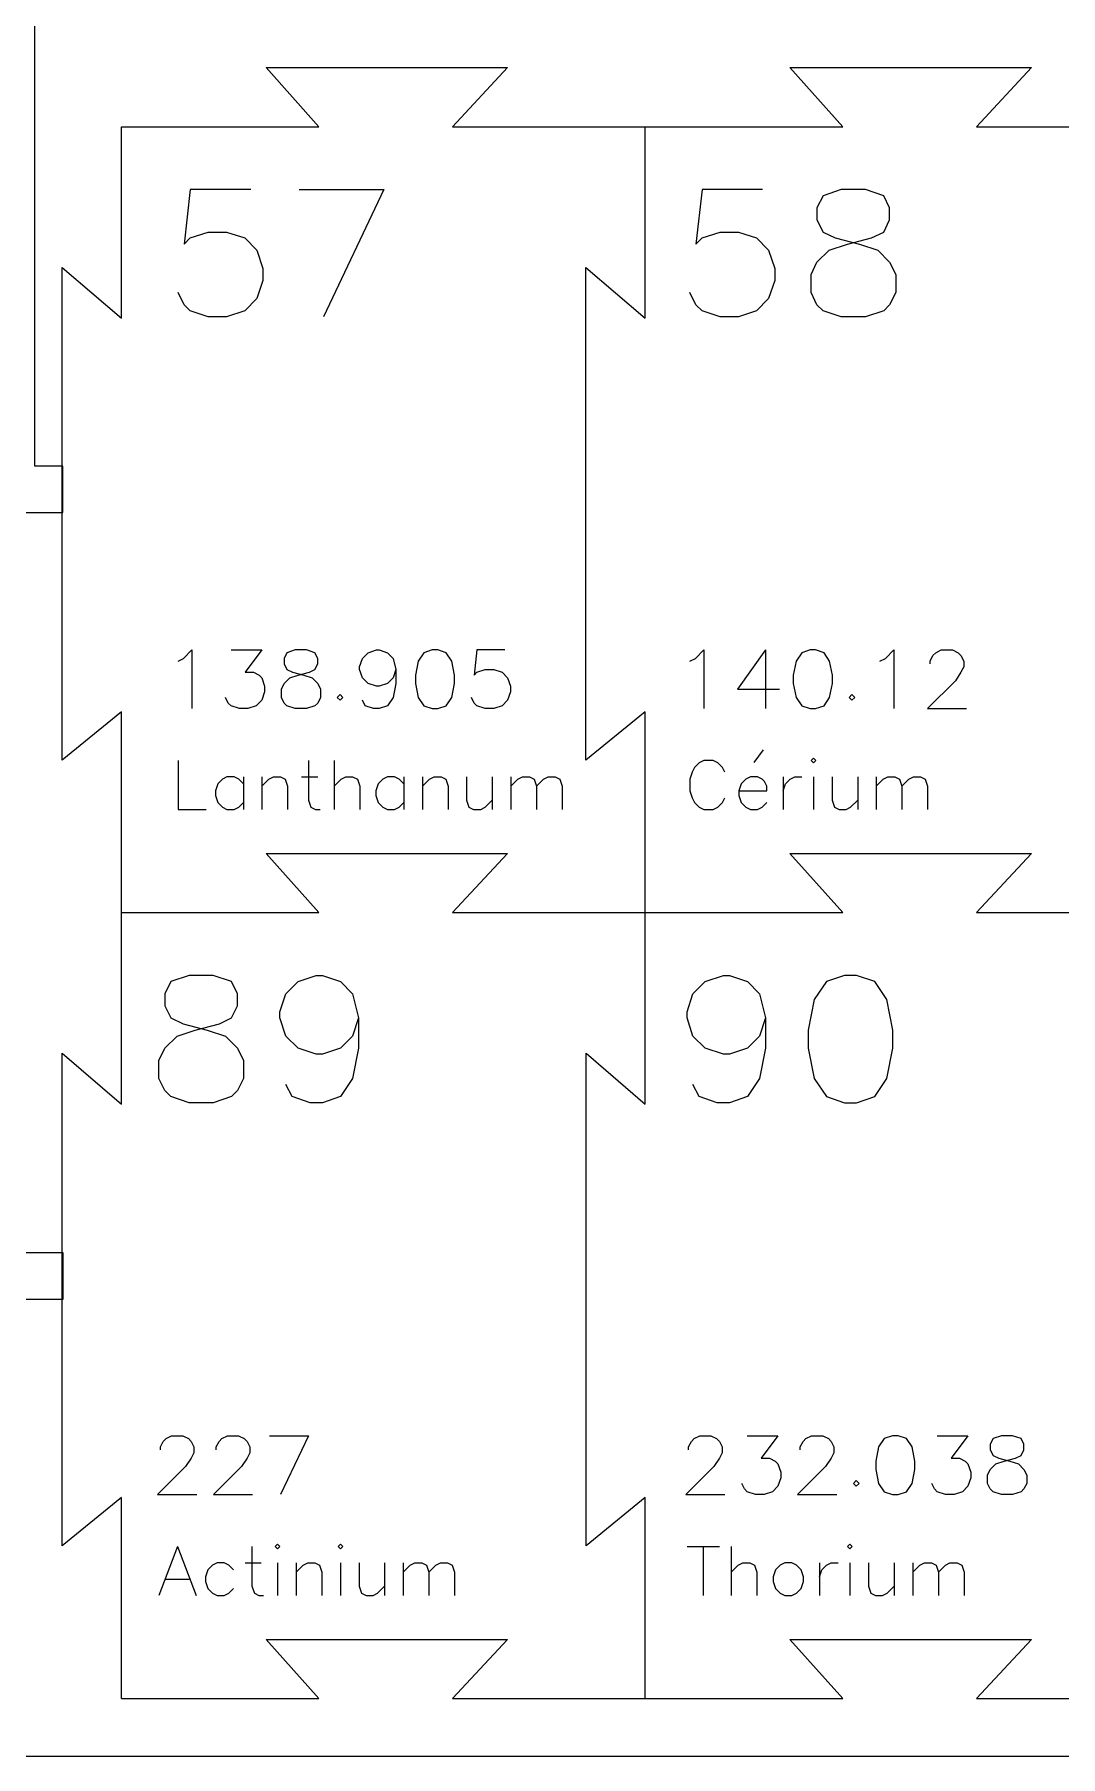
# Model space of a CAD drawing. Extents: x 0 to 297, y 0 to 210.
# Drawn here: x 57.64 to 86.78, y 0.05 to 48.93 of the extents above; entities that cross this region are included whole.
import ezdxf

# ---------------------------------------------------------------- set-up
doc = ezdxf.new("R2010")
doc.units = 0
doc.layers.get('0').update_dxf_attribs({"linetype": 'CONTINUOUS'})

msp = doc.modelspace()

# ---------------------------------------------------------------- linework, layer by layer
at = {"color": 5}
for p, q in [((57.652581, 36.680359), (57.652581, 50.472284)), ((62.063303, 44.529314), (61.888705, 42.979751)), ((63.781999, 44.529314), (62.063303, 44.529314)), ((65.156955, 44.529314), (67.563129, 44.529314)), ((67.563129, 44.529314), (65.844433, 40.917303)), ((76.597121, 44.529314), (76.422523, 42.979751)), ((78.315816, 44.529314), (76.597121, 44.529314)), ((80.547393, 44.529314), (80.034512, 44.354716)), ((81.234871, 44.529314), (80.547393, 44.529314)), ((81.753208, 44.354716), (81.234871, 44.529314)), ((80.034512, 44.354716), (79.859914, 44.010974)), ((79.859914, 44.010974), (79.859914, 43.667233)), ((81.922349, 44.010974), (81.753208, 44.354716)), ((81.922349, 43.667233), (81.922349, 44.010974)), ((79.859914, 43.667233), (80.034512, 43.323492)), ((81.753208, 43.323492), (81.922349, 43.667233)), ((61.888705, 42.979751), (62.063303, 43.154349)), ((62.063303, 43.154349), (62.576183, 43.323492)), ((62.576183, 43.323492), (63.09452, 43.323492)), ((63.09452, 43.323492), (63.612857, 43.154349)), ((63.612857, 43.154349), (63.95114, 42.805152)), ((76.422523, 42.979751), (76.597121, 43.154349)), ((76.597121, 43.154349), (77.110001, 43.323492)), ((77.110001, 43.323492), (77.628338, 43.323492)), ((77.628338, 43.323492), (78.146675, 43.154349)), ((78.146675, 43.154349), (78.484958, 42.805152)), ((80.034512, 43.323492), (80.378251, 43.154349)), ((80.378251, 43.154349), (81.065729, 42.979751)), ((80.72199, 42.979751), (81.409468, 43.154349)), ((81.409468, 43.154349), (81.753208, 43.323492)), ((63.95114, 42.805152), (64.125738, 42.292268)), ((78.484958, 42.805152), (78.659555, 42.292268)), ((79.859914, 42.466867), (80.20911, 42.805152)), ((80.20911, 42.805152), (80.72199, 42.979751)), ((81.065729, 42.979751), (81.584066, 42.805152)), ((81.584066, 42.805152), (81.922349, 42.466867)), ((64.125738, 42.292268), (64.125738, 41.948527)), ((78.659555, 42.292268), (78.659555, 41.948527)), ((79.690773, 42.117669), (79.859914, 42.466867)), ((79.690773, 41.604785), (79.690773, 42.117669)), ((81.922349, 42.466867), (82.096947, 42.117669)), ((82.096947, 42.117669), (82.096947, 41.604785)), ((61.888705, 41.261044), (61.719564, 41.604785)), ((64.125738, 41.948527), (63.95114, 41.432915)), ((76.422523, 41.261044), (76.253382, 41.604785)), ((78.659555, 41.948527), (78.484958, 41.432915)), ((79.859914, 41.261044), (79.690773, 41.604785)), ((82.096947, 41.604785), (81.922349, 41.261044)), ((62.063303, 41.089173), (61.888705, 41.261044)), ((62.576183, 40.917303), (62.063303, 41.089173)), ((63.612857, 41.089173), (63.09452, 40.917303)), ((63.95114, 41.432915), (63.612857, 41.089173)), ((76.597121, 41.089173), (76.422523, 41.261044)), ((77.110001, 40.917303), (76.597121, 41.089173)), ((78.146675, 41.089173), (77.628338, 40.917303)), ((78.484958, 41.432915), (78.146675, 41.089173)), ((80.034512, 41.089173), (79.859914, 41.261044)), ((80.547393, 40.917303), (80.034512, 41.089173)), ((81.753208, 41.089173), (81.234871, 40.917303)), ((81.922349, 41.261044), (81.753208, 41.089173)), ((63.09452, 40.917303), (62.576183, 40.917303)), ((77.628338, 40.917303), (77.110001, 40.917303)), ((81.234871, 40.917303), (80.547393, 40.917303)), ((58.447892, 36.680359), (57.652581, 36.680359)), ((58.447892, 35.365195), (58.447892, 36.680359)), ((56.358107, 35.365195), (57.652581, 35.365195)), ((57.652581, 35.365195), (58.447892, 35.365195)), ((61.875703, 31.222287), (62.114935, 31.461521)), ((62.114935, 31.461521), (62.114935, 29.794439)), ((63.225477, 31.461521), (64.096786, 31.461521)), ((64.096786, 31.461521), (63.623358, 30.826922)), ((64.811965, 31.380937), (64.731382, 31.222287)), ((65.048679, 31.461521), (64.811965, 31.380937)), ((65.365977, 31.461521), (65.048679, 31.461521)), ((65.605209, 31.380937), (65.365977, 31.461521)), ((65.683275, 31.222287), (65.605209, 31.380937)), ((66.952465, 31.222287), (67.113632, 31.380937)), ((67.113632, 31.380937), (67.350346, 31.461521)), ((67.350346, 31.461521), (67.43093, 31.461521)), ((67.43093, 31.461521), (67.667644, 31.380937)), ((67.667644, 31.380937), (67.826293, 31.222287)), ((68.700121, 31.380937), (68.538954, 31.144222)), ((68.936835, 31.461521), (68.700121, 31.380937)), ((69.095484, 31.461521), (68.936835, 31.461521)), ((69.334716, 31.380937), (69.095484, 31.461521)), ((69.490846, 31.144222), (69.334716, 31.380937)), ((70.206025, 31.461521), (70.125442, 30.746338)), ((70.999269, 31.461521), (70.206025, 31.461521)), ((76.409521, 31.222287), (76.648753, 31.461521)), ((76.648753, 31.461521), (76.648753, 29.794439)), ((78.39389, 31.461521), (77.600646, 30.348454)), ((78.39389, 31.461521), (78.39389, 29.794439)), ((79.426366, 31.380937), (79.265199, 31.144222)), ((79.663081, 31.461521), (79.426366, 31.380937)), ((79.821729, 31.461521), (79.663081, 31.461521)), ((80.060962, 31.380937), (79.821729, 31.461521)), ((80.217092, 31.144222), (80.060962, 31.380937)), ((81.803581, 31.222287), (82.042813, 31.461521)), ((82.042813, 31.461521), (82.042813, 29.794439)), ((83.072771, 31.144222), (83.153355, 31.300353)), ((83.153355, 31.300353), (83.233938, 31.380937)), ((83.233938, 31.380937), (83.390069, 31.461521)), ((83.390069, 31.461521), (83.707367, 31.461521)), ((83.707367, 31.461521), (83.868534, 31.380937)), ((83.868534, 31.380937), (83.946599, 31.300353)), ((83.946599, 31.300353), (84.024664, 31.144222)), ((61.719572, 31.144222), (61.875703, 31.222287)), ((63.623358, 30.826922), (63.860072, 30.826922)), ((63.860072, 30.826922), (64.018721, 30.746338)), ((64.731382, 31.222287), (64.731382, 31.063637)), ((64.731382, 31.063637), (64.811965, 30.904988)), ((64.811965, 30.904988), (64.970614, 30.826922)), ((64.970614, 30.826922), (65.287912, 30.746338)), ((65.129263, 30.746338), (65.44656, 30.826922)), ((65.44656, 30.826922), (65.605209, 30.904988)), ((65.605209, 30.904988), (65.683275, 31.063637)), ((65.683275, 31.063637), (65.683275, 31.222287)), ((66.8744, 30.983053), (66.952465, 31.222287)), ((66.8744, 30.904988), (66.8744, 30.983053)), ((66.952465, 30.665754), (66.8744, 30.904988)), ((67.826293, 31.222287), (67.904358, 30.904988)), ((67.904358, 30.904988), (67.826293, 30.665754)), ((67.904358, 30.904988), (67.904358, 30.509622)), ((68.538954, 31.144222), (68.460888, 30.746338)), ((69.57143, 30.746338), (69.490846, 31.144222)), ((70.125442, 30.746338), (70.206025, 30.826922)), ((70.206025, 30.826922), (70.442739, 30.904988)), ((70.442739, 30.904988), (70.681972, 30.904988)), ((70.681972, 30.904988), (70.921204, 30.826922)), ((70.921204, 30.826922), (71.077335, 30.665754)), ((76.25339, 31.144222), (76.409521, 31.222287)), ((79.265199, 31.144222), (79.187134, 30.746338)), ((80.297676, 30.746338), (80.217092, 31.144222)), ((81.64745, 31.144222), (81.803581, 31.222287)), ((83.072771, 31.063637), (83.072771, 31.144222)), ((83.946599, 30.826922), (83.78795, 30.587688)), ((84.024664, 30.983053), (83.946599, 30.826922)), ((84.024664, 31.144222), (84.024664, 30.983053)), ((64.018721, 30.746338), (64.096786, 30.665754)), ((64.096786, 30.665754), (64.17737, 30.429038)), ((64.17737, 30.429038), (64.17737, 30.270388)), ((64.653316, 30.348454), (64.731382, 30.509622)), ((64.653316, 30.111738), (64.653316, 30.348454)), ((64.731382, 30.509622), (64.892549, 30.665754)), ((64.892549, 30.665754), (65.129263, 30.746338)), ((65.287912, 30.746338), (65.527144, 30.665754)), ((65.527144, 30.665754), (65.683275, 30.509622)), ((65.683275, 30.509622), (65.763858, 30.348454)), ((65.763858, 30.348454), (65.763858, 30.111738)), ((67.113632, 30.509622), (66.952465, 30.665754)), ((67.350346, 30.429038), (67.113632, 30.509622)), ((67.43093, 30.429038), (67.350346, 30.429038)), ((67.667644, 30.509622), (67.43093, 30.429038)), ((67.826293, 30.665754), (67.667644, 30.509622)), ((67.904358, 30.509622), (67.826293, 30.111738)), ((68.460888, 30.746338), (68.460888, 30.509622)), ((68.460888, 30.509622), (68.538954, 30.111738)), ((69.490846, 30.111738), (69.57143, 30.509622)), ((69.57143, 30.509622), (69.57143, 30.746338)), ((71.077335, 30.665754), (71.157918, 30.429038)), ((71.157918, 30.429038), (71.157918, 30.270388)), ((77.600646, 30.348454), (78.791771, 30.348454)), ((79.187134, 30.746338), (79.187134, 30.509622)), ((79.187134, 30.509622), (79.265199, 30.111738)), ((80.217092, 30.111738), (80.297676, 30.509622)), ((80.297676, 30.509622), (80.297676, 30.746338)), ((83.78795, 30.587688), (82.994706, 29.794439)), ((63.144893, 29.953089), (63.066828, 30.111738)), ((63.225477, 29.873764), (63.144893, 29.953089)), ((63.462191, 29.794439), (63.225477, 29.873764)), ((63.940656, 29.873764), (63.701423, 29.794439)), ((64.096786, 30.032414), (63.940656, 29.873764)), ((64.17737, 30.270388), (64.096786, 30.032414)), ((64.731382, 29.953089), (64.653316, 30.111738)), ((64.811965, 29.873764), (64.731382, 29.953089)), ((65.048679, 29.794439), (64.811965, 29.873764)), ((65.605209, 29.873764), (65.365977, 29.794439)), ((65.683275, 29.953089), (65.605209, 29.873764)), ((65.763858, 30.111738), (65.683275, 29.953089)), ((66.31787, 30.192323), (66.239805, 30.111738)), ((66.239805, 30.111738), (66.31787, 30.032414)), ((66.398453, 30.111738), (66.31787, 30.192323)), ((66.31787, 30.032414), (66.398453, 30.111738)), ((67.033049, 29.873764), (66.952465, 30.032414)), ((67.269763, 29.794439), (67.033049, 29.873764)), ((67.667644, 29.873764), (67.43093, 29.794439)), ((67.826293, 30.111738), (67.667644, 29.873764)), ((68.538954, 30.111738), (68.700121, 29.873764)), ((68.700121, 29.873764), (68.936835, 29.794439)), ((69.095484, 29.794439), (69.334716, 29.873764)), ((69.334716, 29.873764), (69.490846, 30.111738)), ((70.125442, 29.953089), (70.047377, 30.111738)), ((70.206025, 29.873764), (70.125442, 29.953089)), ((70.442739, 29.794439), (70.206025, 29.873764)), ((70.921204, 29.873764), (70.681972, 29.794439)), ((71.077335, 30.032414), (70.921204, 29.873764)), ((71.157918, 30.270388), (71.077335, 30.032414)), ((79.265199, 30.111738), (79.426366, 29.873764)), ((79.426366, 29.873764), (79.663081, 29.794439)), ((79.821729, 29.794439), (80.060962, 29.873764)), ((80.060962, 29.873764), (80.217092, 30.111738)), ((80.851688, 30.192323), (80.773622, 30.111738)), ((80.773622, 30.111738), (80.851688, 30.032414)), ((80.932271, 30.111738), (80.851688, 30.192323)), ((80.851688, 30.032414), (80.932271, 30.111738)), ((63.701423, 29.794439), (63.462191, 29.794439)), ((65.365977, 29.794439), (65.048679, 29.794439)), ((67.43093, 29.794439), (67.269763, 29.794439)), ((68.936835, 29.794439), (69.095484, 29.794439)), ((70.681972, 29.794439), (70.442739, 29.794439)), ((79.663081, 29.794439), (79.821729, 29.794439)), ((82.994706, 29.794439), (84.105248, 29.794439)), ((78.33089, 28.624753), (78.066476, 28.268001)), ((79.75789, 28.387618), (79.692836, 28.322563)), ((79.825043, 28.322563), (79.75789, 28.387618)), ((61.719528, 28.322563), (61.719528, 26.933328)), ((65.421334, 28.322563), (65.421334, 27.197744)), ((66.147425, 28.322563), (66.147425, 26.933328)), ((76.318401, 27.990993), (76.253346, 27.79373)), ((76.385554, 28.123201), (76.318401, 27.990993)), ((76.517761, 28.25541), (76.385554, 28.123201)), ((76.649968, 28.322563), (76.517761, 28.25541)), ((76.914383, 28.322563), (76.649968, 28.322563)), ((77.04659, 28.25541), (76.914383, 28.322563)), ((77.178798, 28.123201), (77.04659, 28.25541)), ((77.245951, 27.990993), (77.178798, 28.123201)), ((79.692836, 28.322563), (79.75789, 28.25541)), ((79.75789, 28.25541), (79.825043, 28.322563)), ((62.844339, 27.659423), (62.779285, 27.46216)), ((62.779285, 27.46216), (62.779285, 27.329952)), ((62.978645, 27.79373), (62.844339, 27.659423)), ((63.108754, 27.858785), (62.978645, 27.79373)), ((63.308114, 27.858785), (63.108754, 27.858785)), ((63.440322, 27.79373), (63.308114, 27.858785)), ((63.572529, 27.659423), (63.440322, 27.79373)), ((63.572529, 27.858785), (63.572529, 26.933328)), ((64.09926, 27.858785), (64.09926, 26.933328)), ((64.09926, 27.594369), (64.29862, 27.79373)), ((64.29862, 27.79373), (64.430828, 27.858785)), ((64.430828, 27.858785), (64.62809, 27.858785)), ((64.62809, 27.858785), (64.762395, 27.79373)), ((64.762395, 27.79373), (64.82745, 27.594369)), ((64.82745, 27.594369), (64.82745, 26.933328)), ((65.224072, 27.858785), (65.685748, 27.858785)), ((66.147425, 27.594369), (66.346785, 27.79373)), ((66.346785, 27.79373), (66.478993, 27.858785)), ((66.478993, 27.858785), (66.676254, 27.858785)), ((66.676254, 27.858785), (66.81056, 27.79373)), ((66.81056, 27.79373), (66.875615, 27.594369)), ((66.875615, 27.594369), (66.875615, 26.933328)), ((67.402345, 27.659423), (67.337291, 27.46216)), ((67.337291, 27.46216), (67.337291, 27.329952)), ((67.536651, 27.79373), (67.402345, 27.659423)), ((67.66676, 27.858785), (67.536651, 27.79373)), ((67.86612, 27.858785), (67.66676, 27.858785)), ((67.998328, 27.79373), (67.86612, 27.858785)), ((68.130535, 27.659423), (67.998328, 27.79373)), ((68.130535, 27.858785), (68.130535, 26.933328)), ((68.657266, 27.858785), (68.657266, 26.933328)), ((68.657266, 27.594369), (68.856626, 27.79373)), ((68.856626, 27.79373), (68.988834, 27.858785)), ((68.988834, 27.858785), (69.186096, 27.858785)), ((69.186096, 27.858785), (69.320401, 27.79373)), ((69.320401, 27.79373), (69.385456, 27.594369)), ((69.385456, 27.594369), (69.385456, 26.933328)), ((69.912187, 27.858785), (69.912187, 27.197744)), ((70.640376, 27.858785), (70.640376, 26.933328)), ((71.167107, 27.858785), (71.167107, 26.933328)), ((71.167107, 27.594369), (71.366468, 27.79373)), ((71.366468, 27.79373), (71.498675, 27.858785)), ((71.498675, 27.858785), (71.695937, 27.858785)), ((71.695937, 27.858785), (71.830243, 27.79373)), ((71.830243, 27.79373), (71.895297, 27.594369)), ((71.895297, 27.594369), (72.094657, 27.79373)), ((71.895297, 27.594369), (71.895297, 26.933328)), ((72.094657, 27.79373), (72.224766, 27.858785)), ((72.224766, 27.858785), (72.424127, 27.858785)), ((72.424127, 27.858785), (72.556334, 27.79373)), ((72.556334, 27.79373), (72.623487, 27.594369)), ((72.623487, 27.594369), (72.623487, 26.933328)), ((76.253346, 27.79373), (76.253346, 27.46216)), ((76.253346, 27.46216), (76.318401, 27.264897)), ((77.707627, 27.659423), (77.642573, 27.46216)), ((77.642573, 27.46216), (78.435817, 27.46216)), ((77.642573, 27.46216), (77.642573, 27.329952)), ((77.841933, 27.79373), (77.707627, 27.659423)), ((77.972042, 27.858785), (77.841933, 27.79373)), ((78.171402, 27.858785), (77.972042, 27.858785)), ((78.30361, 27.79373), (78.171402, 27.858785)), ((78.370762, 27.726577), (78.30361, 27.79373)), ((78.435817, 27.594369), (78.370762, 27.726577)), ((78.435817, 27.46216), (78.435817, 27.594369)), ((78.897493, 27.858785), (78.897493, 26.933328)), ((78.897493, 27.46216), (78.964646, 27.659423)), ((78.964646, 27.659423), (79.096854, 27.79373)), ((79.096854, 27.79373), (79.229061, 27.858785)), ((79.229061, 27.858785), (79.426323, 27.858785)), ((79.75789, 27.858785), (79.75789, 26.933328)), ((80.28672, 27.858785), (80.28672, 27.197744)), ((81.01491, 27.858785), (81.01491, 26.933328)), ((81.541641, 27.858785), (81.541641, 26.933328)), ((81.541641, 27.594369), (81.741001, 27.79373)), ((81.741001, 27.79373), (81.873208, 27.858785)), ((81.873208, 27.858785), (82.07047, 27.858785)), ((82.07047, 27.858785), (82.204776, 27.79373)), ((82.204776, 27.79373), (82.26983, 27.594369)), ((82.26983, 27.594369), (82.469191, 27.79373)), ((82.26983, 27.594369), (82.26983, 26.933328)), ((82.469191, 27.79373), (82.599299, 27.858785)), ((82.599299, 27.858785), (82.79866, 27.858785)), ((82.79866, 27.858785), (82.930867, 27.79373)), ((82.930867, 27.79373), (82.99802, 27.594369)), ((82.99802, 27.594369), (82.99802, 26.933328)), ((61.719528, 26.933328), (62.512772, 26.933328)), ((62.779285, 27.329952), (62.844339, 27.13164)), ((62.844339, 27.13164), (62.978645, 26.999432)), ((62.978645, 26.999432), (63.108754, 26.933328)), ((63.108754, 26.933328), (63.308114, 26.933328)), ((63.308114, 26.933328), (63.440322, 26.999432)), ((63.440322, 26.999432), (63.572529, 27.13164)), ((65.421334, 27.197744), (65.488487, 26.999432)), ((65.488487, 26.999432), (65.618595, 26.933328)), ((65.618595, 26.933328), (65.752901, 26.933328)), ((67.337291, 27.329952), (67.402345, 27.13164)), ((67.402345, 27.13164), (67.536651, 26.999432)), ((67.536651, 26.999432), (67.66676, 26.933328)), ((67.66676, 26.933328), (67.86612, 26.933328)), ((67.86612, 26.933328), (67.998328, 26.999432)), ((67.998328, 26.999432), (68.130535, 27.13164)), ((69.912187, 27.197744), (69.97934, 26.999432)), ((69.97934, 26.999432), (70.111547, 26.933328)), ((70.111547, 26.933328), (70.310907, 26.933328)), ((70.310907, 26.933328), (70.441016, 26.999432)), ((70.441016, 26.999432), (70.640376, 27.197744)), ((76.318401, 27.264897), (76.385554, 27.13164)), ((76.385554, 27.13164), (76.517761, 26.999432)), ((76.517761, 26.999432), (76.649968, 26.933328)), ((76.649968, 26.933328), (76.914383, 26.933328)), ((76.914383, 26.933328), (77.04659, 26.999432)), ((77.04659, 26.999432), (77.178798, 27.13164)), ((77.178798, 27.13164), (77.245951, 27.264897)), ((77.642573, 27.329952), (77.707627, 27.13164)), ((77.707627, 27.13164), (77.841933, 26.999432)), ((77.841933, 26.999432), (77.972042, 26.933328)), ((77.972042, 26.933328), (78.171402, 26.933328)), ((78.171402, 26.933328), (78.30361, 26.999432)), ((78.30361, 26.999432), (78.435817, 27.13164)), ((80.28672, 27.197744), (80.353873, 26.999432)), ((80.353873, 26.999432), (80.48608, 26.933328)), ((80.48608, 26.933328), (80.68544, 26.933328)), ((80.68544, 26.933328), (80.815549, 26.999432)), ((80.815549, 26.999432), (81.01491, 27.197744)), ((61.517684, 22.04743), (61.343087, 21.703689)), ((62.030565, 22.222029), (61.517684, 22.04743)), ((62.718043, 22.222029), (62.030565, 22.222029)), ((63.23638, 22.04743), (62.718043, 22.222029)), ((63.405521, 21.703689), (63.23638, 22.04743)), ((64.780478, 21.703689), (65.129673, 22.04743)), ((65.129673, 22.04743), (65.642554, 22.222029)), ((65.642554, 22.222029), (65.817152, 22.222029)), ((65.817152, 22.222029), (66.330032, 22.04743)), ((66.330032, 22.04743), (66.673771, 21.703689)), ((76.338582, 21.703689), (76.687777, 22.04743)), ((76.687777, 22.04743), (77.200658, 22.222029)), ((77.200658, 22.222029), (77.375255, 22.222029)), ((77.375255, 22.222029), (77.888136, 22.04743)), ((77.888136, 22.04743), (78.231875, 21.703689)), ((80.125168, 22.04743), (79.775973, 21.534546)), ((80.638049, 22.222029), (80.125168, 22.04743)), ((80.981788, 22.222029), (80.638049, 22.222029)), ((81.500125, 22.04743), (80.981788, 22.222029)), ((81.838408, 21.534546), (81.500125, 22.04743)), ((61.343087, 21.703689), (61.343087, 21.359948)), ((63.405521, 21.359948), (63.405521, 21.703689)), ((64.611337, 21.185349), (64.780478, 21.703689)), ((66.673771, 21.703689), (66.842913, 21.016206)), ((76.16944, 21.185349), (76.338582, 21.703689)), ((78.231875, 21.703689), (78.401017, 21.016206)), ((79.775973, 21.534546), (79.606832, 20.672465)), ((82.013006, 20.672465), (81.838408, 21.534546)), ((61.343087, 21.359948), (61.517684, 21.016206)), ((63.23638, 21.016206), (63.405521, 21.359948)), ((64.611337, 21.016206), (64.611337, 21.185349)), ((76.16944, 21.016206), (76.16944, 21.185349)), ((61.517684, 21.016206), (61.861423, 20.847064)), ((61.692282, 20.497866), (62.205163, 20.672465)), ((61.861423, 20.847064), (62.548902, 20.672465)), ((62.205163, 20.672465), (62.892641, 20.847064)), ((62.548902, 20.672465), (63.067239, 20.497866)), ((62.892641, 20.847064), (63.23638, 21.016206)), ((64.780478, 20.497866), (64.611337, 21.016206)), ((66.842913, 21.016206), (66.673771, 20.497866)), ((66.842913, 21.016206), (66.842913, 20.159581)), ((76.338582, 20.497866), (76.16944, 21.016206)), ((78.401017, 21.016206), (78.231875, 20.497866)), ((78.401017, 21.016206), (78.401017, 20.159581)), ((79.606832, 20.672465), (79.606832, 20.159581)), ((82.013006, 20.159581), (82.013006, 20.672465)), ((61.173945, 19.810384), (61.343087, 20.159581)), ((61.343087, 20.159581), (61.692282, 20.497866)), ((63.067239, 20.497866), (63.405521, 20.159581)), ((63.405521, 20.159581), (63.580119, 19.810384)), ((65.129673, 20.159581), (64.780478, 20.497866)), ((65.642554, 19.984983), (65.129673, 20.159581)), ((66.330032, 20.159581), (65.817152, 19.984983)), ((66.673771, 20.497866), (66.330032, 20.159581)), ((66.842913, 20.159581), (66.673771, 19.2975)), ((76.687777, 20.159581), (76.338582, 20.497866)), ((77.200658, 19.984983), (76.687777, 20.159581)), ((77.888136, 20.159581), (77.375255, 19.984983)), ((78.231875, 20.497866), (77.888136, 20.159581)), ((78.401017, 20.159581), (78.231875, 19.2975)), ((79.606832, 20.159581), (79.775973, 19.2975)), ((81.838408, 19.2975), (82.013006, 20.159581)), ((61.173945, 19.2975), (61.173945, 19.810384)), ((63.580119, 19.810384), (63.580119, 19.2975)), ((65.817152, 19.984983), (65.642554, 19.984983)), ((77.375255, 19.984983), (77.200658, 19.984983)), ((61.343087, 18.953759), (61.173945, 19.2975)), ((63.580119, 19.2975), (63.405521, 18.953759)), ((64.955076, 18.781888), (64.780478, 19.125629)), ((66.673771, 19.2975), (66.330032, 18.781888)), ((76.513179, 18.781888), (76.338582, 19.125629)), ((78.231875, 19.2975), (77.888136, 18.781888)), ((79.775973, 19.2975), (80.125168, 18.781888)), ((81.500125, 18.781888), (81.838408, 19.2975)), ((61.517684, 18.781888), (61.343087, 18.953759)), ((62.030565, 18.610017), (61.517684, 18.781888)), ((62.718043, 18.610017), (62.030565, 18.610017)), ((63.23638, 18.781888), (62.718043, 18.610017)), ((63.405521, 18.953759), (63.23638, 18.781888)), ((65.467956, 18.610017), (64.955076, 18.781888)), ((65.817152, 18.610017), (65.467956, 18.610017)), ((66.330032, 18.781888), (65.817152, 18.610017)), ((77.02606, 18.610017), (76.513179, 18.781888)), ((77.375255, 18.610017), (77.02606, 18.610017)), ((77.888136, 18.781888), (77.375255, 18.610017)), ((80.125168, 18.781888), (80.638049, 18.610017)), ((80.638049, 18.610017), (80.981788, 18.610017)), ((80.981788, 18.610017), (81.500125, 18.781888)), ((58.461333, 14.348385), (47.913639, 14.348385)), ((58.461333, 13.032702), (58.461333, 14.348385)), ((47.913639, 13.032702), (58.461333, 13.032702)), ((61.217989, 8.836936), (61.298573, 8.993068)), ((61.217989, 8.756352), (61.217989, 8.836936)), ((61.298573, 8.993068), (61.379156, 9.073652)), ((61.379156, 9.073652), (61.535287, 9.154236)), ((61.535287, 9.154236), (61.852584, 9.154236)), ((61.852584, 9.154236), (62.013752, 9.073652)), ((62.013752, 9.073652), (62.091817, 8.993068)), ((62.091817, 8.993068), (62.169882, 8.836936)), ((62.169882, 8.836936), (62.169882, 8.675768)), ((62.804477, 8.836936), (62.885061, 8.993068)), ((62.804477, 8.756352), (62.804477, 8.836936)), ((62.885061, 8.993068), (62.965645, 9.073652)), ((62.965645, 9.073652), (63.121775, 9.154236)), ((63.121775, 9.154236), (63.439073, 9.154236)), ((63.439073, 9.154236), (63.60024, 9.073652)), ((63.60024, 9.073652), (63.678305, 8.993068)), ((63.678305, 8.993068), (63.75637, 8.836936)), ((63.75637, 8.836936), (63.75637, 8.675768)), ((64.3129, 9.154236), (65.423442, 9.154236)), ((65.423442, 9.154236), (64.630198, 7.487153)), ((76.213485, 8.836936), (76.294068, 8.993068)), ((76.213485, 8.756352), (76.213485, 8.836936)), ((76.294068, 8.993068), (76.374652, 9.073652)), ((76.374652, 9.073652), (76.530782, 9.154236)), ((76.530782, 9.154236), (76.84808, 9.154236)), ((76.84808, 9.154236), (77.009247, 9.073652)), ((77.009247, 9.073652), (77.087312, 8.993068)), ((77.087312, 8.993068), (77.165378, 8.836936)), ((77.165378, 8.836936), (77.165378, 8.675768)), ((77.880557, 9.154236), (78.751866, 9.154236)), ((78.751866, 9.154236), (78.278438, 8.519636)), ((79.386461, 8.836936), (79.467045, 8.993068)), ((79.386461, 8.756352), (79.386461, 8.836936)), ((79.467045, 8.993068), (79.547628, 9.073652)), ((79.547628, 9.073652), (79.703759, 9.154236)), ((79.703759, 9.154236), (80.021057, 9.154236)), ((80.021057, 9.154236), (80.182224, 9.073652)), ((80.182224, 9.073652), (80.260289, 8.993068)), ((80.260289, 8.993068), (80.338354, 8.836936)), ((80.338354, 8.836936), (80.338354, 8.675768)), ((81.607545, 8.836936), (81.52948, 8.439052)), ((81.768712, 9.073652), (81.607545, 8.836936)), ((82.005426, 9.154236), (81.768712, 9.073652)), ((82.164075, 9.154236), (82.005426, 9.154236)), ((82.403307, 9.073652), (82.164075, 9.154236)), ((82.559438, 8.836936), (82.403307, 9.073652)), ((82.640021, 8.439052), (82.559438, 8.836936)), ((83.274617, 9.154236), (84.145926, 9.154236)), ((84.145926, 9.154236), (83.672498, 8.519636)), ((84.861105, 9.073652), (84.780521, 8.915002)), ((84.780521, 8.915002), (84.780521, 8.756352)), ((85.097819, 9.154236), (84.861105, 9.073652)), ((85.415117, 9.154236), (85.097819, 9.154236)), ((85.654349, 9.073652), (85.415117, 9.154236)), ((85.732414, 8.915002), (85.654349, 9.073652)), ((85.732414, 8.756352), (85.732414, 8.915002)), ((62.091817, 8.519636), (61.933168, 8.280403)), ((62.169882, 8.675768), (62.091817, 8.519636)), ((63.678305, 8.519636), (63.519656, 8.280403)), ((63.75637, 8.675768), (63.678305, 8.519636)), ((77.087312, 8.519636), (76.928664, 8.280403)), ((77.165378, 8.675768), (77.087312, 8.519636)), ((78.278438, 8.519636), (78.515152, 8.519636)), ((78.515152, 8.519636), (78.673801, 8.439052)), ((78.673801, 8.439052), (78.751866, 8.358468)), ((78.751866, 8.358468), (78.832449, 8.121753)), ((80.260289, 8.519636), (80.10164, 8.280403)), ((80.338354, 8.675768), (80.260289, 8.519636)), ((81.52948, 8.439052), (81.52948, 8.202337)), ((82.640021, 8.202337), (82.640021, 8.439052)), ((83.672498, 8.519636), (83.909212, 8.519636)), ((83.909212, 8.519636), (84.067861, 8.439052)), ((84.067861, 8.439052), (84.145926, 8.358468)), ((84.145926, 8.358468), (84.22651, 8.121753)), ((84.780521, 8.756352), (84.861105, 8.597702)), ((84.780521, 8.202337), (84.941689, 8.358468)), ((84.861105, 8.597702), (85.019754, 8.519636)), ((84.941689, 8.358468), (85.178403, 8.439052)), ((85.019754, 8.519636), (85.337051, 8.439052)), ((85.178403, 8.439052), (85.4957, 8.519636)), ((85.337051, 8.439052), (85.576284, 8.358468)), ((85.4957, 8.519636), (85.654349, 8.597702)), ((85.576284, 8.358468), (85.732414, 8.202337)), ((85.654349, 8.597702), (85.732414, 8.756352)), ((61.933168, 8.280403), (61.139924, 7.487153)), ((63.519656, 8.280403), (62.726412, 7.487153)), ((76.928664, 8.280403), (76.135419, 7.487153)), ((78.832449, 7.963103), (78.751866, 7.725128)), ((78.832449, 8.121753), (78.832449, 7.963103)), ((80.10164, 8.280403), (79.308396, 7.487153)), ((80.97295, 7.885037), (80.894884, 7.804453)), ((81.053533, 7.804453), (80.97295, 7.885037)), ((81.52948, 8.202337), (81.607545, 7.804453)), ((82.559438, 7.804453), (82.640021, 8.202337)), ((84.22651, 7.963103), (84.145926, 7.725128)), ((84.22651, 8.121753), (84.22651, 7.963103)), ((84.702456, 8.041169), (84.780521, 8.202337)), ((84.702456, 7.804453), (84.702456, 8.041169)), ((85.732414, 8.202337), (85.812998, 8.041169)), ((85.812998, 8.041169), (85.812998, 7.804453)), ((61.139924, 7.487153), (62.250466, 7.487153)), ((62.726412, 7.487153), (63.836954, 7.487153)), ((76.135419, 7.487153), (77.245961, 7.487153)), ((77.799973, 7.645803), (77.721908, 7.804453)), ((77.880557, 7.566478), (77.799973, 7.645803)), ((78.117271, 7.487153), (77.880557, 7.566478)), ((78.356503, 7.487153), (78.117271, 7.487153)), ((78.595735, 7.566478), (78.356503, 7.487153)), ((78.751866, 7.725128), (78.595735, 7.566478)), ((79.308396, 7.487153), (80.418938, 7.487153)), ((80.894884, 7.804453), (80.97295, 7.725128)), ((80.97295, 7.725128), (81.053533, 7.804453)), ((81.607545, 7.804453), (81.768712, 7.566478)), ((81.768712, 7.566478), (82.005426, 7.487153)), ((82.005426, 7.487153), (82.164075, 7.487153)), ((82.164075, 7.487153), (82.403307, 7.566478)), ((82.403307, 7.566478), (82.559438, 7.804453)), ((83.194033, 7.645803), (83.115968, 7.804453)), ((83.274617, 7.566478), (83.194033, 7.645803)), ((83.511331, 7.487153), (83.274617, 7.566478)), ((83.750563, 7.487153), (83.511331, 7.487153)), ((83.989796, 7.566478), (83.750563, 7.487153)), ((84.145926, 7.725128), (83.989796, 7.566478)), ((84.780521, 7.645803), (84.702456, 7.804453)), ((84.861105, 7.566478), (84.780521, 7.645803)), ((85.097819, 7.487153), (84.861105, 7.566478)), ((85.415117, 7.487153), (85.097819, 7.487153)), ((85.654349, 7.566478), (85.415117, 7.487153)), ((85.732414, 7.645803), (85.654349, 7.566478)), ((85.812998, 7.804453), (85.732414, 7.645803)), ((61.702739, 6.015278), (61.17391, 4.626042)), ((61.702739, 6.015278), (62.231569, 4.626042)), ((63.818057, 6.015278), (63.818057, 4.890459)), ((64.544148, 6.080332), (64.479094, 6.015278)), ((64.479094, 6.015278), (64.544148, 5.948124)), ((64.611301, 6.015278), (64.544148, 6.080332)), ((64.544148, 5.948124), (64.611301, 6.015278)), ((66.327898, 6.080332), (66.262844, 6.015278)), ((66.262844, 6.015278), (66.327898, 5.948124)), ((66.395051, 6.015278), (66.327898, 6.080332)), ((66.327898, 5.948124), (66.395051, 6.015278)), ((76.169405, 6.015278), (77.094857, 6.015278)), ((76.631082, 6.015278), (76.631082, 4.626042)), ((77.424326, 6.015278), (77.424326, 4.626042)), ((80.794564, 6.080332), (80.72951, 6.015278)), ((80.72951, 6.015278), (80.794564, 5.948124)), ((80.861717, 6.015278), (80.794564, 6.080332)), ((80.794564, 5.948124), (80.861717, 6.015278)), ((62.695344, 5.486445), (62.561038, 5.352138)), ((62.825453, 5.5515), (62.695344, 5.486445)), ((63.024813, 5.5515), (62.825453, 5.5515)), ((63.15702, 5.486445), (63.024813, 5.5515)), ((63.289228, 5.352138), (63.15702, 5.486445)), ((63.620795, 5.5515), (64.082472, 5.5515)), ((64.544148, 5.5515), (64.544148, 4.626042)), ((65.072978, 5.5515), (65.072978, 4.626042)), ((65.072978, 5.287083), (65.272338, 5.486445)), ((65.272338, 5.486445), (65.404545, 5.5515)), ((65.404545, 5.5515), (65.601807, 5.5515)), ((65.601807, 5.5515), (65.736113, 5.486445)), ((65.736113, 5.486445), (65.801167, 5.287083)), ((66.327898, 5.5515), (66.327898, 4.626042)), ((66.856728, 5.5515), (66.856728, 4.890459)), ((67.584917, 5.5515), (67.584917, 4.626042)), ((68.111648, 5.5515), (68.111648, 4.626042)), ((68.111648, 5.287083), (68.311009, 5.486445)), ((68.311009, 5.486445), (68.443216, 5.5515)), ((68.443216, 5.5515), (68.640478, 5.5515)), ((68.640478, 5.5515), (68.774784, 5.486445)), ((68.774784, 5.486445), (68.839838, 5.287083)), ((68.839838, 5.287083), (69.039198, 5.486445)), ((69.039198, 5.486445), (69.169307, 5.5515)), ((69.169307, 5.5515), (69.368668, 5.5515)), ((69.368668, 5.5515), (69.500875, 5.486445)), ((69.500875, 5.486445), (69.568028, 5.287083)), ((77.424326, 5.287083), (77.623686, 5.486445)), ((77.623686, 5.486445), (77.755893, 5.5515)), ((77.755893, 5.5515), (77.953155, 5.5515)), ((77.953155, 5.5515), (78.087461, 5.486445)), ((78.087461, 5.486445), (78.152515, 5.287083)), ((78.813552, 5.486445), (78.679246, 5.352138)), ((78.943661, 5.5515), (78.813552, 5.486445)), ((79.143021, 5.5515), (78.943661, 5.5515)), ((79.275229, 5.486445), (79.143021, 5.5515)), ((79.407436, 5.352138), (79.275229, 5.486445)), ((79.934167, 5.5515), (79.934167, 4.626042)), ((80.00132, 5.352138), (80.133527, 5.486445)), ((80.133527, 5.486445), (80.265735, 5.5515)), ((80.265735, 5.5515), (80.462996, 5.5515)), ((80.794564, 5.5515), (80.794564, 4.626042)), ((81.323393, 5.5515), (81.323393, 4.890459)), ((82.051583, 5.5515), (82.051583, 4.626042)), ((82.578314, 5.5515), (82.578314, 4.626042)), ((82.578314, 5.287083), (82.777674, 5.486445)), ((82.777674, 5.486445), (82.909882, 5.5515)), ((82.909882, 5.5515), (83.107144, 5.5515)), ((83.107144, 5.5515), (83.241449, 5.486445)), ((83.241449, 5.486445), (83.306504, 5.287083)), ((83.306504, 5.287083), (83.505864, 5.486445)), ((83.505864, 5.486445), (83.635973, 5.5515)), ((83.635973, 5.5515), (83.835333, 5.5515)), ((83.835333, 5.5515), (83.967541, 5.486445)), ((83.967541, 5.486445), (84.034694, 5.287083)), ((61.371172, 5.087722), (62.034307, 5.087722)), ((62.561038, 5.352138), (62.495984, 5.154875)), ((62.495984, 5.154875), (62.495984, 5.022667)), ((62.495984, 5.022667), (62.561038, 4.824355)), ((63.818057, 4.890459), (63.88521, 4.692146)), ((65.801167, 5.287083), (65.801167, 4.626042)), ((66.856728, 4.890459), (66.923881, 4.692146)), ((67.385557, 4.692146), (67.584917, 4.890459)), ((68.839838, 5.287083), (68.839838, 4.626042)), ((69.568028, 5.287083), (69.568028, 4.626042)), ((78.152515, 5.287083), (78.152515, 4.626042)), ((78.679246, 5.352138), (78.614192, 5.154875)), ((78.614192, 5.154875), (78.614192, 5.022667)), ((78.614192, 5.022667), (78.679246, 4.824355)), ((79.47249, 5.154875), (79.407436, 5.352138)), ((79.407436, 4.824355), (79.47249, 5.022667)), ((79.47249, 5.022667), (79.47249, 5.154875)), ((79.934167, 5.154875), (80.00132, 5.352138)), ((81.323393, 4.890459), (81.390546, 4.692146)), ((81.852223, 4.692146), (82.051583, 4.890459)), ((83.306504, 5.287083), (83.306504, 4.626042)), ((84.034694, 5.287083), (84.034694, 4.626042)), ((62.561038, 4.824355), (62.695344, 4.692146)), ((62.695344, 4.692146), (62.825453, 4.626042)), ((62.825453, 4.626042), (63.024813, 4.626042)), ((63.024813, 4.626042), (63.15702, 4.692146)), ((63.15702, 4.692146), (63.289228, 4.824355)), ((63.88521, 4.692146), (64.015319, 4.626042)), ((64.015319, 4.626042), (64.149625, 4.626042)), ((66.923881, 4.692146), (67.056088, 4.626042)), ((67.056088, 4.626042), (67.255448, 4.626042)), ((67.255448, 4.626042), (67.385557, 4.692146)), ((78.679246, 4.824355), (78.813552, 4.692146)), ((78.813552, 4.692146), (78.943661, 4.626042)), ((78.943661, 4.626042), (79.143021, 4.626042)), ((79.143021, 4.626042), (79.275229, 4.692146)), ((79.275229, 4.692146), (79.407436, 4.824355)), ((81.390546, 4.692146), (81.522754, 4.626042)), ((81.522754, 4.626042), (81.722114, 4.626042)), ((81.722114, 4.626042), (81.852223, 4.692146))]:
    msp.add_line(p, q, dxfattribs=at)
at = {"color": 1}
for p, q in [((65.720726, 46.311817), (64.222954, 47.99065)), ((64.222954, 47.99065), (71.076755, 47.99065)), ((71.076755, 47.99065), (69.514853, 46.311817)), ((80.59031, 46.311817), (79.092537, 47.99065)), ((79.092537, 47.99065), (85.946339, 47.99065)), ((85.946339, 47.99065), (84.384436, 46.311817)), ((62.118526, 46.311817), (65.720726, 46.311817)), ((69.514853, 46.311817), (71.30997, 46.311817)), ((76.988109, 46.311817), (80.59031, 46.311817)), ((84.384436, 46.311817), (86.179554, 46.311817)), ((60.110687, 40.879801), (60.110687, 43.610786)), ((74.980271, 40.879801), (74.980271, 43.610786)), ((58.431864, 28.334977), (58.431864, 42.318445)), ((58.431864, 42.318445), (60.110687, 40.879801)), ((73.301447, 28.334977), (73.301447, 42.318445)), ((73.301447, 42.318445), (74.980271, 40.879801)), ((60.110687, 29.70619), (58.431864, 28.334977)), ((60.110687, 26.862833), (60.110687, 29.70619)), ((74.980271, 29.70619), (73.301447, 28.334977)), ((74.980271, 26.862833), (74.980271, 29.70619)), ((65.720726, 24.004531), (64.222954, 25.683365)), ((64.222954, 25.683365), (71.076755, 25.683365)), ((71.076755, 25.683365), (69.514853, 24.004531)), ((80.59031, 24.004531), (79.092537, 25.683365)), ((79.092537, 25.683365), (85.946339, 25.683365)), ((85.946339, 25.683365), (84.384436, 24.004531)), ((62.118526, 24.004531), (65.720726, 24.004531)), ((69.514853, 24.004531), (71.30997, 24.004531)), ((76.988109, 24.004531), (80.59031, 24.004531)), ((84.384436, 24.004531), (86.179554, 24.004531)), ((60.110687, 18.572516), (60.110687, 21.3035)), ((74.982168, 18.572516), (74.982168, 21.3035)), ((58.431864, 6.027692), (58.431864, 20.011159)), ((58.431864, 20.011159), (60.110687, 18.572516)), ((73.303345, 6.027692), (73.303345, 20.011159)), ((73.303345, 20.011159), (74.982168, 18.572516)), ((60.110687, 7.398905), (58.431864, 6.027692)), ((60.110687, 4.555547), (60.110687, 7.398905)), ((74.982168, 7.398905), (73.303345, 6.027692)), ((74.982168, 4.555547), (74.982168, 7.398905)), ((65.720726, 1.69719), (64.222954, 3.376024)), ((64.222954, 3.376024), (71.076755, 3.376024)), ((71.076755, 3.376024), (69.514853, 1.69719)), ((80.59031, 1.69719), (79.092537, 3.376024)), ((79.092537, 3.376024), (85.946339, 3.376024)), ((85.946339, 3.376024), (84.384436, 1.69719)), ((62.118526, 1.69719), (65.720726, 1.69719)), ((69.514853, 1.69719), (71.30997, 1.69719)), ((76.988109, 1.69719), (80.59031, 1.69719)), ((84.384436, 1.69719), (86.179554, 1.69719)), ((285.83898, 0.049988), (11.161091, 0.049988))]:
    msp.add_line(p, q, dxfattribs=at)
for points in [[(60.110687, 43.610786), (60.110687, 44.516261), (60.110687, 45.416741), (60.110687, 46.311817)], [(60.110687, 46.311817), (60.796372, 46.311817), (61.464487, 46.311817), (62.118526, 46.311817)], [(71.30997, 46.311817), (71.910567, 46.311817), (72.514552, 46.311817), (73.125419, 46.311817)], [(73.125419, 46.311817), (73.736285, 46.311817), (74.354034, 46.311817), (74.982156, 46.311817)], [(74.980271, 43.610786), (74.980271, 44.516261), (74.980271, 45.416741), (74.980271, 46.311817)], [(74.980271, 46.311817), (75.665956, 46.311817), (76.334071, 46.311817), (76.988109, 46.311817)], [(86.179554, 46.311817), (86.78015, 46.311817), (87.384135, 46.311817), (87.995002, 46.311817)], [(60.110687, 24.004471), (60.110687, 24.95948), (60.110687, 25.912407), (60.110687, 26.862833)], [(74.980271, 24.004471), (74.980271, 24.95948), (74.980271, 25.912407), (74.980271, 26.862833)], [(60.110687, 21.3035), (60.110687, 22.208975), (60.110687, 23.109456), (60.110687, 24.004531)], [(60.110687, 24.004531), (60.796372, 24.004531), (61.464487, 24.004531), (62.118526, 24.004531)], [(71.30997, 24.004531), (71.910567, 24.004531), (72.514552, 24.004531), (73.125419, 24.004531)], [(73.125419, 24.004531), (73.736285, 24.004531), (74.354034, 24.004531), (74.982156, 24.004531)], [(74.980271, 24.004531), (75.665956, 24.004531), (76.334071, 24.004531), (76.988109, 24.004531)], [(74.982168, 21.3035), (74.982168, 22.208975), (74.982168, 23.109456), (74.982168, 24.004531)], [(86.179554, 24.004531), (86.78015, 24.004531), (87.384135, 24.004531), (87.995002, 24.004531)], [(60.110687, 1.697185), (60.110687, 2.652194), (60.110687, 3.605121), (60.110687, 4.555547)], [(74.982168, 1.697185), (74.982168, 2.652194), (74.982168, 3.605121), (74.982168, 4.555547)], [(60.110687, 1.69719), (60.796372, 1.69719), (61.464487, 1.69719), (62.118526, 1.69719)], [(71.30997, 1.69719), (71.910567, 1.69719), (72.514552, 1.69719), (73.125419, 1.69719)], [(73.125419, 1.69719), (73.736285, 1.69719), (74.354034, 1.69719), (74.982156, 1.69719)], [(74.980271, 1.69719), (75.665956, 1.69719), (76.334071, 1.69719), (76.988109, 1.69719)], [(86.179554, 1.69719), (86.78015, 1.69719), (87.384135, 1.69719), (87.995002, 1.69719)]]:
    msp.add_open_spline(points, degree=3, dxfattribs=at)

doc.saveas('drawing.dxf')
